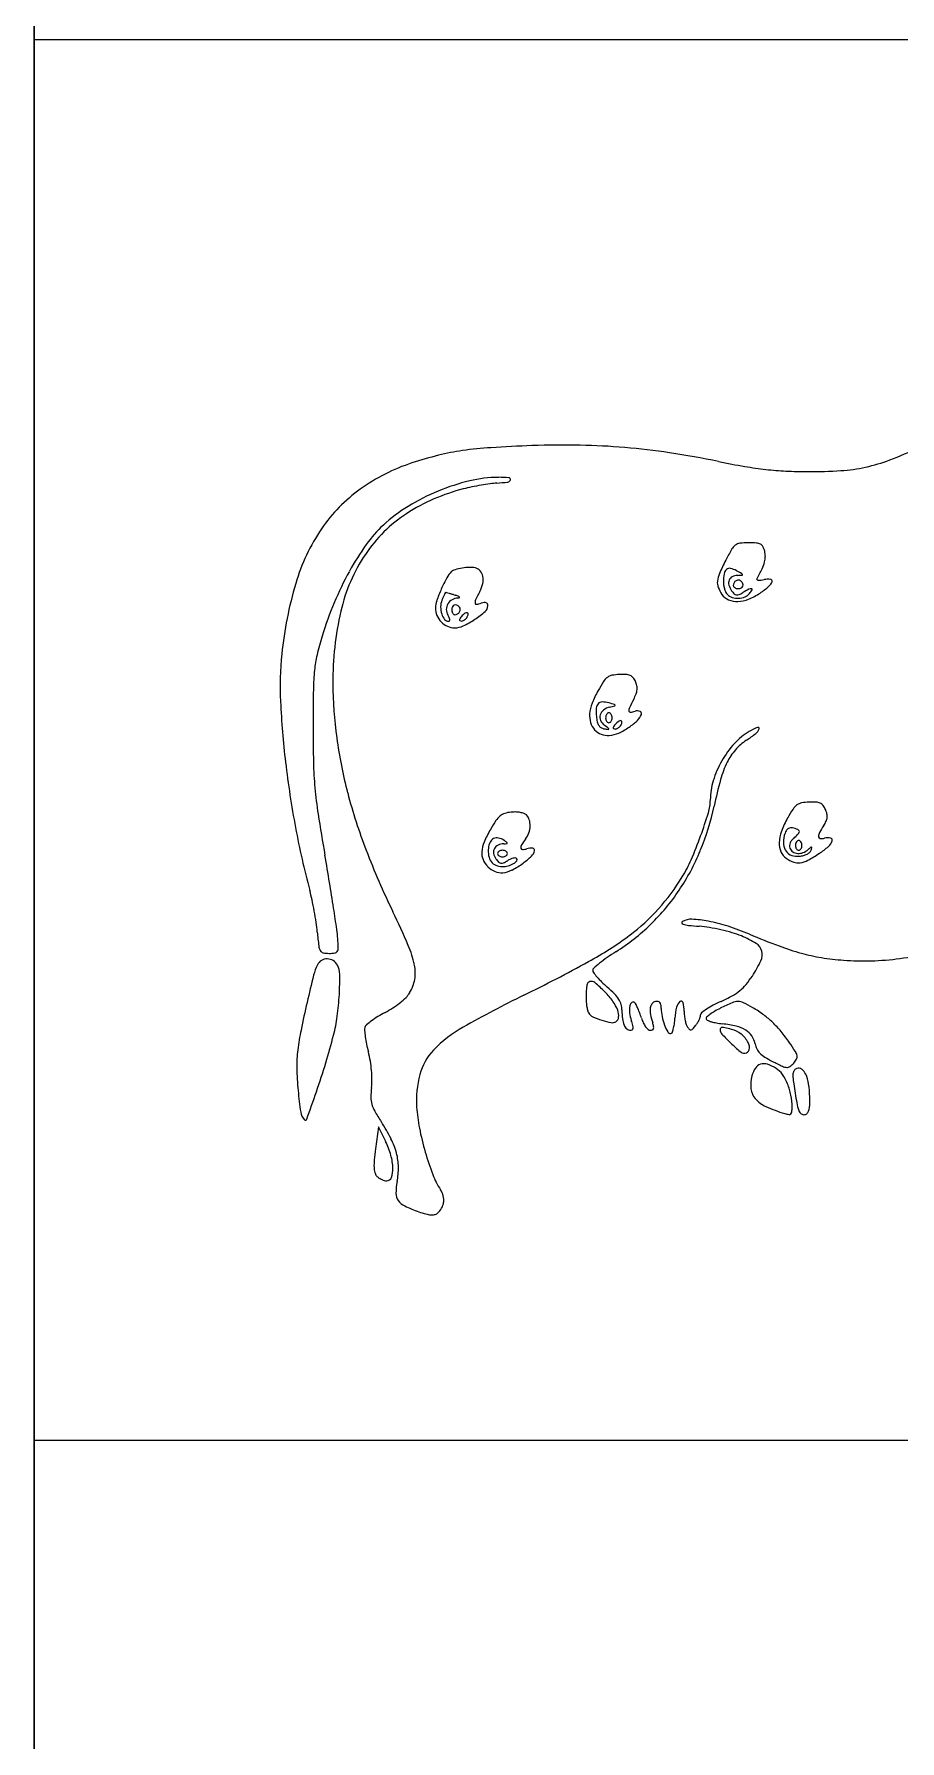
# Model space of a CAD drawing. Header units: millimetres. Extents: x 56222 to 3066687, y -650199 to -121287.
# Drawn here: x 141911.01 to 141914.31, y -185303.99 to -185297.47 of the extents above; entities that cross this region are included whole.
import ezdxf

# ---------------------------------------------------------------- set-up
doc = ezdxf.new("R2010")
doc.units = ezdxf.units.MM
doc.header["$MEASUREMENT"] = 0
doc.layers.add('$TD_AUDIT_GENERATED_(A0BDF17)', color=32, linetype='Continuous', lineweight=30)
doc.layers.add('FURNITURE', color=32, linetype='Continuous', lineweight=9)

msp = doc.modelspace()

# ---------------------------------------------------------------- linework, layer by layer
at = {"layer": '$TD_AUDIT_GENERATED_(A0BDF17)', "linetype": 'Continuous', "lineweight": 25, "ltscale": 2}
for p, q in [((141927.5099, -185297.4952, 0.5173), (141911.0093, -185297.4952, 0.5173)), ((141912.3243, -185301.6455, 0.5173), (141912.3125, -185301.7299, 0.5173)), ((141912.3512, -185301.7017, 0.5173), (141912.3243, -185301.6455, 0.5173)), ((141911.0093, -185302.8425, 0.5173), (141946.0105, -185302.8425, 0.5173))]:
    msp.add_line(p, q, dxfattribs=at)
for centre, radius, start, end in [((141912.9079, -185300.5094, 0.5173), 1.471, 103.97827, 108.08387), ((141912.7776, -185299.9858, 0.5173), 0.9314, 98.19646, 103.97821), ((141912.8381, -185300.4057, 0.5173), 1.3556, 93.6008, 98.19645), ((141913.1078, -185304.6918, 0.5173), 5.6502, 92.00941, 93.60083), ((141913.0316, -185302.5215, 0.5173), 3.4786, 88.97641, 92.00947), ((141913.0483, -185301.5883, 0.5173), 2.5452, 85.14297, 88.97639), ((141913.043, -185301.6513, 0.5173), 2.6085, 81.36126, 85.1429), ((141912.8557, -185302.8837, 0.5173), 3.8549, 78.53925, 81.36127), ((141913.6682, -185297.5093, 0.5173), 1.7022, 290.88658, 295.01647), ((141912.6753, -185299.797, 0.5173), 0.7215, 108.08386, 125.70008), ((141914.3166, -185295.678, 0.5173), 3.4973, 258.53926, 260.218), ((141913.9578, -185297.7592, 0.5173), 1.3854, 260.21802, 263.57004), ((141913.9361, -185297.9518, 0.5173), 1.1916, 263.57012, 267.23491), ((141913.9744, -185297.1573, 0.5173), 1.987, 267.23499, 269.73367), ((141913.9732, -185297.4204, 0.5173), 1.7239, 269.73366, 273.8269), ((141914.0452, -185298.4963, 0.5173), 0.6456, 273.82685, 282.34716), ((141914.0457, -185298.4986, 0.5173), 0.6433, 282.3472, 290.8865), ((141912.6085, -185299.704, 0.5173), 0.6071, 125.7, 145.75171), ((141912.8219, -185299.9047, 0.5173), 0.716, 104.11322, 123.10239), ((141912.8615, -185299.9665, 0.5173), 0.8097, 103.54838, 112.50648), ((141912.8414, -185299.9822, 0.5173), 0.7959, 101.70685, 104.11319), ((141912.7835, -185299.6426, 0.5173), 0.4765, 90.22361, 103.5484), ((141912.9117, -185300.3212, 0.5173), 1.1421, 99.8711, 101.70682), ((141912.8972, -185300.2384, 0.5173), 1.058, 98.01264, 99.87105), ((141912.7974, -185299.5294, 0.5173), 0.342, 93.70016, 98.01264), ((141912.7353, -185298.5685, 0.5173), 0.6208, 273.70007, 277.59443), ((141912.7837, -185299.6886, 0.5173), 0.5226, 85.83023, 90.22359), ((141912.8158, -185299.1721, 0.5173), 0.0119, 277.59436, 344.09538), ((141912.8212, -185299.1737, 0.5173), 0.00624, 344.09545, 85.83027), ((141912.7446, -185299.7828, 0.5173), 0.5922, 121.33683, 132.79194), ((141912.8724, -185299.9927, 0.5173), 0.8381, 112.50641, 121.33682), ((141912.7327, -185299.7678, 0.5173), 0.5526, 123.10235, 146.16185), ((141912.6695, -185299.7017, 0.5173), 0.4817, 132.79202, 144.59185), ((141912.7242, -185299.7828, 0.5173), 0.7471, 145.75173, 163.52286), ((141912.8134, -185299.822, 0.5173), 0.6498, 146.16187, 167.12298), ((141913.1368, -185300.0339, 0.5173), 1.0552, 144.59192, 151.1576), ((141914.5156, -185299.9213, 0.5173), 0.971, 150.35147, 153.14255), ((141913.7186, -185299.4676, 0.5173), 0.054, 127.46279, 150.35145), ((141913.7074, -185299.453, 0.5173), 0.0356, 96.6012, 127.4628), ((141913.7365, -185299.7044, 0.5173), 0.2886, 89.99769, 96.60115), ((141913.7365, -185299.8345, 0.5173), 0.4187, 85.85526, 89.99775), ((141913.7639, -185299.4561, 0.5173), 0.0393, 62.37332, 85.85518), ((141913.7721, -185299.4405, 0.5173), 0.0217, 27.25982, 62.37338), ((141913.7193, -185299.4677, 0.5173), 0.081, 14.087, 27.2599), ((141913.7195, -185299.4676, 0.5173), 0.0808, 344.5249, 359.30868), ((141913.7195, -185299.4676, 0.5173), 0.0809, 359.30869, 14.08699), ((141913.3062, -185300.1272, 0.5173), 1.2485, 151.15765, 157.26691), ((141912.6631, -185299.5906, 0.5173), 0.0886, 133.78644, 152.13382), ((141912.6247, -185299.5506, 0.5173), 0.0332, 105.42108, 133.78642), ((141912.6831, -185299.7623, 0.5173), 0.2527, 99.06918, 105.4212), ((141912.6819, -185299.7548, 0.5173), 0.2452, 92.27549, 99.06924), ((141912.6752, -185299.5859, 0.5173), 0.0762, 76.04596, 92.27543), ((141912.6849, -185299.547, 0.5173), 0.036, 41.00089, 76.04595), ((141912.6792, -185299.5519, 0.5173), 0.0436, 10.61335, 41.00085), ((141912.6552, -185299.5564, 0.5173), 0.068, 347.24552, 10.6133), ((141913.7167, -185299.5735, 0.5173), 0.0998, 156.29942, 173.69234), ((141914.5596, -185299.9436, 0.5173), 1.0204, 153.14258, 156.29938), ((141913.8566, -185299.5676, 0.5173), 0.216, 171.00725, 179.65366), ((141913.6701, -185299.5381, 0.5173), 0.0272, 131.25132, 171.00722), ((141913.6636, -185299.5306, 0.5173), 0.0172, 77.26302, 131.25137), ((141913.6481, -185299.5992, 0.5173), 0.0876, 61.03469, 77.26301), ((141913.6956, -185299.5875, 0.5173), 0.0472, 90.94508, 116.91779), ((141912.9595, -185300.8431, 0.5173), 1.5093, 60.15663, 61.03463), ((141913.6873, -185299.0849, 0.5173), 0.4554, 270.94511, 273.04459), ((141913.7079, -185299.5387, 0.5173), 0.0055, 13.89768, 60.1568), ((141913.7114, -185299.5378, 0.5173), 0.00185, 273.04464, 13.89769), ((141912.866, -185299.0855, 0.5173), 1.0171, 332.53119, 335.02163), ((141913.6372, -185299.4448, 0.5173), 0.1662, 335.02162, 344.52497), ((141913.4238, -185299.9897, 0.5173), 1.4766, 163.52293, 174.19674), ((141913.1906, -185299.8686, 0.5173), 0.685, 156.24713, 160.28607), ((141913.1805, -185299.8642, 0.5173), 0.674, 152.13393, 156.2471), ((141912.7663, -185299.7097, 0.5173), 0.214, 150.7275, 153.11298), ((141912.5809, -185299.6058, 0.5173), 0.00149, 70.05707, 150.72778), ((141912.608, -185299.5312, 0.5173), 0.0778, 250.05672, 251.94996), ((141914.9926, -185292.2138, 0.5173), 7.774, 251.95013, 252.02118), ((141914.1643, -185294.7663, 0.5173), 5.0905, 252.02113, 252.14948), ((141913.6057, -185300.0649, 0.5173), 1.0079, 152.65334, 154.70516), ((141912.5971, -185299.5433, 0.5173), 0.1276, 332.65339, 347.24544), ((141913.6668, -185299.568, 0.5173), 0.0497, 173.69243, 201.31924), ((141913.7392, -185299.5398, 0.5173), 0.1273, 201.31934, 215.00614), ((141913.7205, -185299.5668, 0.5173), 0.0799, 179.65371, 189.22296), ((141913.7369, -185299.5641, 0.5173), 0.0965, 189.22294, 197.52994), ((141913.7257, -185299.5676, 0.5173), 0.0848, 197.52997, 206.22261), ((141913.6768, -185299.5918, 0.5173), 0.0302, 206.22256, 224.99775), ((141913.6899, -185299.5695, 0.5173), 0.0297, 158.47168, 195.92357), ((141913.7247, -185299.5595, 0.5173), 0.0659, 195.92359, 216.56899), ((141913.6856, -185299.5678, 0.5173), 0.0252, 116.91784, 158.47164), ((141913.7502, -185299.5406, 0.5173), 0.0977, 216.56903, 225.6539), ((141913.6976, -185299.5789, 0.5173), 0.0197, 148.25465, 179.99776), ((141913.6856, -185299.5789, 0.5173), 0.00769, 179.99782, 215.64774), ((141913.6911, -185299.575, 0.5173), 0.0144, 215.64772, 237.89678), ((141913.7004, -185299.5807, 0.5173), 0.023, 120.03996, 148.25475), ((141913.6945, -185299.5695, 0.5173), 0.0209, 237.89672, 256.0692), ((141913.6983, -185299.5771, 0.5173), 0.0189, 88.27806, 120.03983), ((141913.6966, -185299.5609, 0.5173), 0.0298, 256.06915, 269.99777), ((141913.6966, -185299.5619, 0.5173), 0.0288, 269.99777, 293.66218), ((141913.6985, -185299.5707, 0.5173), 0.0125, 44.99774, 88.27818), ((141913.6554, -185299.5096, 0.5173), 0.1133, 293.21658, 301.40387), ((141913.6842, -185299.585, 0.5173), 0.0327, 23.31862, 44.9977), ((141913.7034, -185299.5774, 0.5173), 0.0118, 293.66219, 339.53513), ((141913.7026, -185299.5771, 0.5173), 0.0127, 339.53509, 23.31856), ((141913.9486, -185299.9898, 0.5173), 0.4493, 118.08101, 121.40393), ((141913.6524, -185299.4231, 0.5173), 0.2245, 292.05281, 304.71969), ((141913.7453, -185299.6088, 0.5173), 0.0175, 83.12601, 118.08107), ((141913.6666, -185299.5482, 0.5173), 0.0959, 320.30753, 330.07535), ((141913.747, -185299.5945, 0.5173), 0.00307, 330.07527, 83.12605), ((141913.7699, -185299.5555, 0.5173), 0.00177, 152.53146, 248.92676), ((141913.7759, -185299.5399, 0.5173), 0.0185, 248.92655, 266.55508), ((141913.7782, -185299.5032, 0.5173), 0.0553, 266.55512, 276.2335), ((141913.4983, -185299.2008, 0.5173), 0.495, 304.7197, 309.66448), ((141913.7678, -185299.4086, 0.5173), 0.1504, 276.23349, 280.81998), ((141913.8108, -185299.6337, 0.5173), 0.0787, 83.31521, 100.82002), ((141913.791, -185299.5538, 0.5173), 0.0365, 309.66449, 342.90797), ((141913.8192, -185299.5624, 0.5173), 0.00701, 342.90792, 83.3152), ((141913.4128, -185300.1718, 0.5173), 1.364, 157.26693, 162.98386), ((141912.6206, -185299.6644, 0.5173), 0.0794, 160.28608, 179.99773), ((141912.6156, -185299.6644, 0.5173), 0.0744, 179.99771, 202.52553), ((141912.6348, -185299.6614, 0.5173), 0.0738, 159.18094, 179.64446), ((141912.6474, -185299.6615, 0.5173), 0.0864, 179.64438, 197.81913), ((141912.8735, -185299.7521, 0.5173), 0.3292, 156.89148, 159.18094), ((141912.7257, -185299.6891, 0.5173), 0.1685, 153.11308, 156.89151), ((141912.6231, -185299.6701, 0.5173), 0.0404, 149.48101, 180.73928), ((141912.6232, -185299.6701, 0.5173), 0.0405, 180.73928, 211.98294), ((141912.6267, -185299.6722, 0.5173), 0.0445, 119.96883, 149.48108), ((141912.6324, -185299.6718, 0.5173), 0.0288, 156.3333, 179.99771), ((141912.6334, -185299.6718, 0.5173), 0.0298, 179.99771, 193.92633), ((141915.099, -185291.8638, 0.5173), 8.1397, 252.14946, 252.23976), ((141912.6301, -185299.6782, 0.5173), 0.0515, 93.50241, 119.96891), ((141912.6169, -185299.665, 0.5173), 0.0118, 110.46035, 156.33329), ((141912.6172, -185299.6659, 0.5173), 0.0127, 66.67692, 110.46039), ((141912.5617, -185299.7853, 0.5173), 0.1782, 68.34816, 72.23978), ((141912.6093, -185299.6842, 0.5173), 0.0327, 44.99778, 66.67687), ((141912.6261, -185299.6128, 0.5173), 0.014, 273.50247, 295.44818), ((141912.6221, -185299.6333, 0.5173), 0.0146, 44.0969, 68.3482), ((141912.6315, -185299.6241, 0.5173), 0.00151, 295.4481, 44.09681), ((141912.6236, -185299.6699, 0.5173), 0.0125, 1.7173, 44.99774), ((141912.6172, -185299.6701, 0.5173), 0.0189, 329.95565, 1.71742), ((141912.7141, -185299.6435, 0.5173), 0.0217, 154.70517, 187.09953), ((141912.6976, -185299.6456, 0.5173), 0.00517, 187.09955, 276.83503), ((141912.6867, -185299.5545, 0.5173), 0.0969, 276.83505, 287.60651), ((141912.7367, -185299.7121, 0.5173), 0.0685, 97.9675, 107.60652), ((141912.7293, -185299.6592, 0.5173), 0.015, 68.28013, 97.9675), ((141912.7124, -185299.6568, 0.5173), 0.0286, 310.83343, 359.99771), ((141912.7318, -185299.653, 0.5173), 0.00834, 24.98578, 68.27993), ((141912.7236, -185299.6568, 0.5173), 0.0174, 359.99777, 24.98581), ((141913.6839, -185299.5785, 0.5173), 0.0599, 215.00624, 246.76464), ((141913.6873, -185299.5813, 0.5173), 0.0451, 224.9977, 252.99893), ((141913.6924, -185299.5588, 0.5173), 0.0813, 246.76465, 272.03234), ((141913.6954, -185299.5546, 0.5173), 0.073, 252.99897, 272.52384), ((141913.6932, -185299.5989, 0.5173), 0.0161, 225.65394, 260.08625), ((141913.6933, -185299.598, 0.5173), 0.0171, 260.08625, 293.21663), ((141913.6909, -185299.5183, 0.5173), 0.1218, 272.03228, 292.05283), ((141913.6954, -185299.5548, 0.5173), 0.0728, 272.5239, 292.07766), ((141913.7061, -185299.5809, 0.5173), 0.0446, 292.07768, 320.30759), ((141913.3597, -185299.9469, 0.5173), 1.2102, 167.12306, 180.28363), ((141912.6208, -185299.6622, 0.5173), 0.0801, 202.52547, 223.83563), ((141912.619, -185299.664, 0.5173), 0.0775, 223.83557, 245.54123), ((141912.6238, -185299.669, 0.5173), 0.0617, 197.81911, 219.56565), ((141912.5916, -185299.6956, 0.5173), 0.0199, 219.56573, 269.99771), ((141912.6142, -185299.6744, 0.5173), 0.0661, 245.54119, 269.9978), ((141912.5202, -185299.7344, 0.5173), 0.0809, 24.40799, 31.98294), ((141912.5916, -185299.7116, 0.5173), 0.00391, 269.9978, 331.13552), ((141912.5703, -185299.7117, 0.5173), 0.0259, 6.68626, 24.40796), ((141912.588, -185299.7096, 0.5173), 0.00811, 331.13557, 6.6864), ((141912.6247, -185299.674, 0.5173), 0.0209, 193.92628, 212.09876), ((141912.6193, -185299.6774, 0.5173), 0.0144, 212.0987, 234.34776), ((141912.6153, -185299.6829, 0.5173), 0.00769, 234.34774, 269.99766), ((141912.6142, -185299.6625, 0.5173), 0.078, 269.9977, 295.27354), ((141912.6153, -185299.6709, 0.5173), 0.0197, 269.99772, 301.74083), ((141912.6136, -185299.668, 0.5173), 0.023, 301.74074, 329.95553), ((141912.6361, -185299.7099, 0.5173), 0.00335, 163.5637, 224.99774), ((141912.654, -185299.7152, 0.5173), 0.022, 148.23416, 163.56378), ((141912.6398, -185299.7062, 0.5173), 0.00858, 224.99776, 284.35639), ((141912.6694, -185299.7248, 0.5173), 0.0402, 136.77537, 148.23413), ((141912.6958, -185299.7496, 0.5173), 0.0764, 129.68786, 136.77538), ((141912.6339, -185299.6833, 0.5173), 0.0323, 284.35633, 306.59881), ((141912.6993, -185299.7538, 0.5173), 0.0819, 122.70381, 129.68784), ((141912.4949, -185299.4099, 0.5173), 0.3574, 295.27354, 303.44298), ((141912.6285, -185299.6761, 0.5173), 0.0413, 306.59888, 325.97926), ((141912.6629, -185299.6971, 0.5173), 0.0145, 97.52953, 122.70393), ((141912.6615, -185299.6867, 0.5173), 0.00396, 39.95234, 97.52925), ((141912.6466, -185299.6883, 0.5173), 0.0194, 325.97916, 359.99777), ((141912.6596, -185299.6883, 0.5173), 0.00648, 359.99785, 39.95251), ((141912.4816, -185299.3896, 0.5173), 0.3817, 303.44301, 310.83344), ((141913.1908, -185300.1039, 0.5173), 1.1319, 162.98387, 166.74053), ((141913.1798, -185299.9649, 0.5173), 1.2313, 174.19673, 182.65548), ((141912.5247, -185299.9469, 0.5173), 0.4475, 166.74051, 174.25273), ((141912.9357, -185299.9883, 0.5173), 0.8607, 174.25272, 179.10655), ((141913.2357, -185299.9802, 0.5173), 0.0633, 127.09532, 147.07652), ((141913.2231, -185299.9636, 0.5173), 0.0425, 100.90445, 127.09524), ((141913.251, -185300.1084, 0.5173), 0.1899, 92.28136, 100.90443), ((141913.2537, -185300.1774, 0.5173), 0.259, 86.6107, 92.28137), ((141913.2663, -185299.9651, 0.5173), 0.0463, 66.33525, 86.61073), ((141913.2731, -185299.9495, 0.5173), 0.0293, 39.15025, 66.33516), ((141913.2439, -185299.9733, 0.5173), 0.067, 24.49315, 39.15025), ((141922.0675, -185300.1307, 0.5173), 9.9935, 179.10663, 179.91152), ((141913.7394, -185299.945, 0.5173), 1.5899, 180.28368, 187.80002), ((141913.4952, -185300.1667, 0.5173), 0.382, 150.8222, 158.77075), ((141913.7016, -185300.2819, 0.5173), 0.6183, 147.07657, 150.82224), ((141913.1266, -185299.9243, 0.5173), 0.193, 332.6533, 339.23821), ((141913.235, -185299.9774, 0.5173), 0.0768, 11.92002, 24.49321), ((141913.2473, -185299.9701, 0.5173), 0.064, 339.23813, 354.2362), ((141913.2625, -185299.9716, 0.5173), 0.0487, 354.23614, 11.92002), ((141915.2009, -185299.8712, 0.5173), 3.2546, 182.65541, 186.74979), ((141913.2747, -185300.081, 0.5173), 0.1454, 158.77078, 175.11471), ((141913.3664, -185300.059, 0.5173), 0.212, 176.78171, 185.4716), ((141913.182, -185300.0487, 0.5173), 0.0272, 137.39418, 176.78176), ((141913.1767, -185300.0438, 0.5173), 0.0201, 89.03152, 137.39418), ((141913.2051, -185300.0836, 0.5173), 0.0366, 127.59135, 163.1972), ((141913.1752, -185300.1341, 0.5173), 0.1104, 75.31461, 89.03155), ((141913.2236, -185300.1077, 0.5173), 0.067, 104.92762, 127.5914), ((141912.7504, -185301.7551, 0.5173), 1.7862, 74.59912, 75.31463), ((141912.9104, -185298.9329, 0.5173), 1.1489, 284.92763, 285.91655), ((141913.2239, -185300.036, 0.5173), 0.00301, 11.49711, 74.59918), ((141913.2249, -185300.0358, 0.5173), 0.00198, 285.91648, 11.49707), ((141913.3022, -185300.0559, 0.5173), 0.0227, 154.62756, 186.2279), ((141913.2847, -185300.0578, 0.5173), 0.00515, 186.22787, 276.61989), ((141914.2517, -185300.5062, 0.5173), 1.0736, 152.65334, 154.62747), ((141913.2744, -185299.9685, 0.5173), 0.095, 276.61994, 287.60658), ((141913.3119, -185300.0867, 0.5173), 0.029, 69.50942, 107.60648), ((141913.3189, -185300.0679, 0.5173), 0.0089, 339.65112, 69.50934), ((141917.9691, -185300.1243, 0.5173), 5.8951, 179.91159, 181.27017), ((141913.2195, -185300.0763, 0.5173), 0.09, 175.1148, 196.70007), ((141913.2025, -185300.0814, 0.5173), 0.0723, 196.70017, 222.14241), ((141913.1965, -185300.0868, 0.5173), 0.0642, 222.14243, 249.38428), ((141913.3111, -185300.0643, 0.5173), 0.1563, 185.47154, 192.90135), ((141913.2015, -185300.0894, 0.5173), 0.044, 192.90134, 211.99999), ((141913.1868, -185300.0987, 0.5173), 0.0266, 211.99995, 237.96338), ((141913.199, -185300.0818, 0.5173), 0.0302, 163.19716, 203.30384), ((141913.2129, -185300.0758, 0.5173), 0.0453, 203.30372, 232.91988), ((141913.1901, -185300.0934, 0.5173), 0.0328, 237.96332, 260.12612), ((141913.3378, -185299.2446, 0.5173), 0.8943, 260.12614, 261.21223), ((141912.1091, -185301.5363, 0.5173), 1.7854, 52.26551, 52.91983), ((141913.2187, -185300.0841, 0.5173), 0.028, 165.15541, 179.99784), ((141913.2187, -185300.0841, 0.5173), 0.028, 179.99764, 194.84007), ((141913.2113, -185300.0821, 0.5173), 0.0203, 146.30757, 165.15539), ((141913.2113, -185300.086, 0.5173), 0.0203, 194.8401, 213.68791), ((141913.2066, -185300.079, 0.5173), 0.0147, 123.71624, 146.30762), ((141913.2066, -185300.0892, 0.5173), 0.0147, 213.68786, 236.27924), ((141913.2032, -185300.0739, 0.5173), 0.00858, 89.9978, 123.71618), ((141913.2032, -185300.0942, 0.5173), 0.00858, 236.2793, 269.99768), ((141913.2014, -185300.1269, 0.5173), 0.00152, 261.21214, 355.43709), ((141913.1998, -185300.1268, 0.5173), 0.00309, 355.43714, 52.26559), ((141913.2032, -185300.0739, 0.5173), 0.00858, 56.2793, 89.99768), ((141913.2032, -185300.0942, 0.5173), 0.00858, 269.9978, 303.71618), ((141913.1998, -185300.079, 0.5173), 0.0147, 33.68786, 56.27924), ((141913.1998, -185300.0892, 0.5173), 0.0147, 303.71625, 326.30762), ((141913.1951, -185300.0821, 0.5173), 0.0203, 14.8401, 33.68791), ((141913.1951, -185300.086, 0.5173), 0.0203, 326.30757, 345.15539), ((141913.1877, -185300.0841, 0.5173), 0.028, 359.99764, 14.84007), ((141913.1877, -185300.0841, 0.5173), 0.028, 345.15541, 359.99784), ((141913.2232, -185300.1222, 0.5173), 0.00335, 163.5637, 224.99774), ((141913.2411, -185300.1275, 0.5173), 0.022, 148.23416, 163.56378), ((141913.2269, -185300.1185, 0.5173), 0.00858, 224.99776, 284.35639), ((141913.2565, -185300.1371, 0.5173), 0.0402, 136.77537, 148.23413), ((141913.2829, -185300.1618, 0.5173), 0.0764, 129.68786, 136.77538), ((141913.221, -185300.0956, 0.5173), 0.0323, 284.35633, 306.59881), ((141913.2864, -185300.166, 0.5173), 0.0819, 122.70381, 129.68784), ((141913.2156, -185300.0883, 0.5173), 0.0413, 306.59888, 325.97926), ((141913.1413, -185299.9188, 0.5173), 0.2445, 293.99898, 304.71967), ((141913.25, -185300.1093, 0.5173), 0.0145, 97.52953, 122.70393), ((141913.2486, -185300.0989, 0.5173), 0.00396, 39.95234, 97.52925), ((141913.2337, -185300.1005, 0.5173), 0.0194, 325.97916, 359.99777), ((141913.2467, -185300.1005, 0.5173), 0.00648, 359.99785, 39.95251), ((141913.1326, -185299.9062, 0.5173), 0.2599, 304.71969, 313.66635), ((141913.2693, -185300.0495, 0.5173), 0.0618, 313.66639, 339.6511), ((141913.8734, -185300.3667, 0.5173), 0.2666, 112.66399, 120.24719), ((141913.742, -185300.1149, 0.5173), 0.0365, 308.05801, 341.73894), ((141913.7724, -185300.1249, 0.5173), 0.0045, 341.739, 112.66399), ((141913.9211, -185299.9201, 0.5173), 1.7733, 187.80008, 194.72549), ((141913.1993, -185300.0795, 0.5173), 0.072, 249.38435, 274.37692), ((141913.1965, -185300.0427, 0.5173), 0.1089, 274.37692, 293.99893), ((141913.9612, -185300.4354, 0.5173), 0.3765, 137.78844, 150.29011), ((141913.8598, -185300.3434, 0.5173), 0.2396, 120.24717, 137.78843), ((141913.8441, -185300.3452, 0.5173), 0.2102, 123.49308, 138.79029), ((141913.4168, -185299.6995, 0.5173), 0.564, 303.49305, 308.058), ((141915.6307, -185299.8203, 0.5173), 3.6874, 186.74979, 190.67623), ((141913.4675, -185300.2242, 0.5173), 1.3924, 181.27015, 185.23852), ((141913.9627, -185300.4363, 0.5173), 0.3782, 150.29022, 162.7663), ((141913.9992, -185300.4224, 0.5173), 0.3836, 153.88031, 164.51982), ((141913.847, -185300.3478, 0.5173), 0.2141, 138.7903, 153.88033), ((141913.8362, -185300.397, 0.5173), 0.2458, 162.76635, 179.99771), ((141915.2576, -185300.7709, 0.5173), 1.6893, 164.51983, 168.05906), ((141913.6669, -185300.2059, 0.5173), 1.5926, 185.23851, 188.86961), ((141914.203, -185299.846, 0.5173), 2.0647, 194.72557, 201.11331), ((141921.201, -185299.0301, 0.5173), 9.218, 188.86968, 189.86021), ((141912.8213, -185300.4987, 0.5173), 0.0518, 107.66573, 129.90685), ((141912.8422, -185300.5645, 0.5173), 0.1208, 95.85511, 107.66568), ((141912.843, -185300.572, 0.5173), 0.1283, 87.94758, 95.85515), ((141912.8433, -185300.5645, 0.5173), 0.1209, 79.67723, 87.9476), ((141912.8474, -185300.5418, 0.5173), 0.0978, 70.81809, 79.67733), ((141912.8719, -185300.4713, 0.5173), 0.0232, 44.99776, 70.81819), ((141912.8565, -185300.4868, 0.5173), 0.045, 17.28784, 44.99777), ((141912.6467, -185300.2187, 0.5173), 0.9792, 337.63436, 348.05912), ((141911.9116, -185299.9376, 0.5173), 1.7472, 339.99865, 343.06379), ((141913.4202, -185300.397, 0.5173), 0.1703, 343.06378, 359.99771), ((141914.3919, -185300.751, 0.5173), 0.5807, 146.75408, 150.65623), ((141913.9579, -185300.4665, 0.5173), 0.0618, 126.51639, 146.75412), ((141913.9467, -185300.4514, 0.5173), 0.043, 100.62293, 126.51645), ((141913.9753, -185300.6037, 0.5173), 0.198, 92.28134, 100.6229), ((141913.9782, -185300.6766, 0.5173), 0.271, 86.72543, 92.28134), ((141913.9911, -185300.451, 0.5173), 0.045, 65.77371, 86.7255), ((141913.9976, -185300.4366, 0.5173), 0.0292, 38.03574, 65.77367), ((141913.9605, -185300.4656, 0.5173), 0.0763, 24.4932, 38.03566), ((141913.9416, -185300.4743, 0.5173), 0.0971, 14.15052, 24.49317), ((141913.998, -185300.46, 0.5173), 0.0389, 353.6713, 14.15051), ((141915.2368, -185299.8946, 0.5173), 3.2866, 190.67626, 194.95668), ((141913.1677, -185300.7493, 0.5173), 0.4802, 150.1009, 156.6542), ((141913.2357, -185300.7885, 0.5173), 0.5587, 146.08276, 150.10084), ((141912.8424, -185300.524, 0.5173), 0.0848, 129.90683, 146.08271), ((141912.8168, -185300.4946, 0.5173), 0.0859, 340.26545, 357.96528), ((141912.8299, -185300.495, 0.5173), 0.0728, 357.96528, 17.28786), ((141913.9923, -185300.5656, 0.5173), 0.1389, 159.74364, 178.07576), ((141914.1955, -185300.6406, 0.5173), 0.3555, 150.65623, 159.74361), ((141913.9564, -185300.5551, 0.5173), 0.0865, 152.66524, 165.9085), ((141913.8977, -185300.5248, 0.5173), 0.0204, 113.9882, 152.66524), ((141913.8989, -185300.5275, 0.5173), 0.0234, 78.59912, 113.98818), ((141913.8799, -185300.6218, 0.5173), 0.1196, 68.03866, 78.59904), ((141913.9208, -185300.5203, 0.5173), 0.0101, 30.20081, 68.03857), ((141913.9085, -185300.5122, 0.5173), 0.0232, 314.63119, 337.96472), ((141913.9239, -185300.5185, 0.5173), 0.00658, 337.96465, 30.20085), ((141914.3194, -185300.6895, 0.5173), 0.3542, 146.76391, 151.85071), ((141913.9043, -185300.4175, 0.5173), 0.1421, 326.76398, 334.68185), ((141913.993, -185300.4595, 0.5173), 0.0439, 334.68186, 353.67126), ((141912.8308, -185300.604, 0.5173), 0.1133, 156.65427, 175.81277), ((141912.839, -185300.5925, 0.5173), 0.0965, 173.43681, 190.52049), ((141912.8119, -185300.5894, 0.5173), 0.0692, 153.61642, 173.4368), ((141912.776, -185300.5716, 0.5173), 0.0291, 115.8161, 153.61641), ((141912.7925, -185300.5972, 0.5173), 0.0298, 152.27102, 189.79786), ((141912.7757, -185300.5709, 0.5173), 0.0284, 77.37607, 115.8161), ((141912.7936, -185300.5978, 0.5173), 0.0311, 115.71569, 152.27096), ((141912.8023, -185300.6159, 0.5173), 0.0511, 90.53677, 115.71571), ((141912.7676, -185300.6069, 0.5173), 0.0653, 56.74797, 77.37609), ((141912.7997, -185300.3353, 0.5173), 0.2295, 270.53677, 273.41768), ((141912.613, -185300.8428, 0.5173), 0.3474, 54.6115, 56.74789), ((141912.8132, -185300.5622, 0.5173), 0.00217, 273.41739, 352.7194), ((141912.8124, -185300.5621, 0.5173), 0.00306, 352.71964, 54.61161), ((141912.8862, -185300.579, 0.5173), 0.019, 148.40462, 187.37091), ((141912.8734, -185300.5806, 0.5173), 0.00615, 187.37084, 271.30211), ((141913.1062, -185300.7143, 0.5173), 0.2773, 142.89525, 148.40467), ((141912.8722, -185300.5287, 0.5173), 0.0581, 271.30212, 287.60661), ((141912.8148, -185300.4938, 0.5173), 0.0881, 322.89526, 340.2654), ((141912.9068, -185300.6374, 0.5173), 0.056, 83.78074, 107.60658), ((141912.912, -185300.5897, 0.5173), 0.00795, 345.80125, 83.78071), ((141912.0566, -185299.9904, 0.5173), 1.5929, 336.49455, 339.99871), ((141913.9338, -185300.5636, 0.5173), 0.0803, 178.07577, 203.32467), ((141913.9712, -185300.5588, 0.5173), 0.1017, 165.90847, 184.88284), ((141913.921, -185300.5631, 0.5173), 0.0514, 184.88288, 216.512), ((141913.9159, -185300.5734, 0.5173), 0.0235, 175.65211, 200.99135), ((141913.9248, -185300.5741, 0.5173), 0.0324, 155.76581, 175.65216), ((141913.9206, -185300.5716, 0.5173), 0.0285, 200.9914, 237.48523), ((141913.937, -185300.5796, 0.5173), 0.0457, 139.3693, 155.7659), ((141913.9662, -185300.6047, 0.5173), 0.0843, 128.99656, 139.3694), ((141913.8132, -185300.4157, 0.5173), 0.1589, 308.99655, 314.63125), ((141913.9432, -185300.5713, 0.5173), 0.028, 165.15541, 179.99784), ((141913.9432, -185300.5713, 0.5173), 0.028, 179.99765, 194.84007), ((141913.9358, -185300.5693, 0.5173), 0.0203, 146.30758, 165.15539), ((141913.9358, -185300.5732, 0.5173), 0.0203, 194.84009, 213.68791), ((141913.9311, -185300.5662, 0.5173), 0.0147, 123.71624, 146.30762), ((141913.9311, -185300.5764, 0.5173), 0.0147, 213.68786, 236.27924), ((141913.9277, -185300.5611, 0.5173), 0.00858, 89.9978, 123.71618), ((141913.9277, -185300.5611, 0.5173), 0.00858, 56.2793, 89.99768), ((141913.9243, -185300.5662, 0.5173), 0.0147, 33.68786, 56.27924), ((141913.9243, -185300.5764, 0.5173), 0.0147, 303.71625, 326.30762), ((141913.9196, -185300.5693, 0.5173), 0.0203, 14.8401, 33.68791), ((141913.9196, -185300.5732, 0.5173), 0.0203, 326.30758, 345.15539), ((141913.9122, -185300.5713, 0.5173), 0.028, 359.99765, 14.84007), ((141913.9122, -185300.5713, 0.5173), 0.028, 345.15541, 359.99784), ((141914.1636, -185300.7982, 0.5173), 0.2906, 130.93984, 133.32944), ((141913.9754, -185300.5813, 0.5173), 0.00342, 74.01751, 130.93986), ((141913.831, -185300.5466, 0.5173), 0.1505, 343.22802, 347.06006), ((141913.9759, -185300.5799, 0.5173), 0.00188, 347.06011, 74.01749), ((141914.0327, -185300.5361, 0.5173), 0.029, 151.85079, 183.60088), ((141914.0113, -185300.5375, 0.5173), 0.00756, 183.60082, 261.87388), ((141913.8147, -185300.3114, 0.5173), 0.3478, 303.51708, 310.67215), ((141914.0159, -185300.5048, 0.5173), 0.0406, 261.87393, 284.65277), ((141914.0396, -185300.5953, 0.5173), 0.053, 79.26867, 104.65273), ((141914.0097, -185300.5383, 0.5173), 0.0486, 310.67214, 341.23369), ((141914.0479, -185300.5513, 0.5173), 0.00819, 341.23375, 79.26861), ((141899.5662, -185302.7905, 0.5173), 12.7412, 9.38333, 9.86026), ((141915.2068, -185299.4584, 0.5173), 3.1408, 201.11332, 205.77816), ((141912.7817, -185300.6004, 0.5173), 0.0641, 175.81283, 203.04023), ((141912.8014, -185300.592, 0.5173), 0.0854, 203.04026, 224.99779), ((141912.7983, -185300.6, 0.5173), 0.0551, 190.52053, 216.51292), ((141912.7907, -185300.6057, 0.5173), 0.0456, 216.51296, 245.62029), ((141912.8092, -185300.5943, 0.5173), 0.0468, 189.79786, 216.55446), ((141912.8627, -185300.5547, 0.5173), 0.1134, 216.55443, 224.89141), ((141912.7952, -185300.5958, 0.5173), 0.0565, 245.62027, 270.41013), ((141912.787, -185300.6024, 0.5173), 0.00858, 146.2793, 179.99768), ((141912.787, -185300.6024, 0.5173), 0.00858, 179.9978, 213.71618), ((141912.7921, -185300.6058, 0.5173), 0.0147, 123.68786, 146.27924), ((141912.7921, -185300.5991, 0.5173), 0.0147, 213.71625, 236.30762), ((141912.7936, -185300.6235, 0.5173), 0.0158, 224.89146, 260.50537), ((141912.7952, -185300.6105, 0.5173), 0.0203, 104.8401, 123.68791), ((141912.7952, -185300.5944, 0.5173), 0.0203, 236.30757, 255.15539), ((141912.7972, -185300.6179, 0.5173), 0.028, 89.99765, 104.84007), ((141912.7972, -185300.587, 0.5173), 0.028, 255.15541, 269.99784), ((141912.7938, -185300.6222, 0.5173), 0.0172, 260.50539, 294.22378), ((141912.7949, -185300.5603, 0.5173), 0.0919, 270.41011, 284.70563), ((141912.7972, -185300.6179, 0.5173), 0.028, 75.15541, 89.99784), ((141912.7972, -185300.587, 0.5173), 0.028, 269.99765, 284.84007), ((141912.7437, -185300.5108, 0.5173), 0.1393, 294.2238, 301.43382), ((141912.7991, -185300.6105, 0.5173), 0.0203, 56.30757, 75.15539), ((141912.7991, -185300.5944, 0.5173), 0.0203, 284.84009, 303.68791), ((141912.8023, -185300.6058, 0.5173), 0.0147, 33.71625, 56.30762), ((141912.8023, -185300.5991, 0.5173), 0.0147, 303.68786, 326.27924), ((141912.8073, -185300.6024, 0.5173), 0.00858, 359.9978, 33.71618), ((141912.8073, -185300.6024, 0.5173), 0.00858, 326.2793, 359.99768), ((141912.8668, -185300.7122, 0.5173), 0.0967, 114.13057, 121.43377), ((141912.7957, -185300.5631, 0.5173), 0.0891, 284.70566, 299.34313), ((141912.8529, -185300.6812, 0.5173), 0.0628, 104.03677, 114.13057), ((141912.6844, -185300.3784, 0.5173), 0.3233, 297.49218, 306.32876), ((141912.8479, -185300.6612, 0.5173), 0.0422, 92.20599, 104.03667), ((141912.8186, -185300.6039, 0.5173), 0.0422, 299.34319, 321.52619), ((141912.8466, -185300.6256, 0.5173), 0.00647, 44.99768, 92.20605), ((141912.8462, -185300.6259, 0.5173), 0.0069, 321.52619, 44.99778), ((141912.6838, -185300.3775, 0.5173), 0.3243, 306.32885, 313.61899), ((141912.8777, -185300.581, 0.5173), 0.0433, 313.619, 345.80128), ((141912.767, -185300.2683, 0.5173), 0.8491, 326.03322, 337.63441), ((141913.0155, -185300.4075, 0.5173), 0.5473, 328.72044, 336.49455), ((141913.9145, -185300.5719, 0.5173), 0.0593, 203.32465, 234.9893), ((141913.9152, -185300.5674, 0.5173), 0.0442, 216.51202, 251.21874), ((141913.9506, -185300.5205, 0.5173), 0.1221, 234.98934, 249.90548), ((141913.9237, -185300.5424, 0.5173), 0.0705, 251.21872, 275.66717), ((141913.9267, -185300.562, 0.5173), 0.0399, 237.48528, 265.87048), ((141913.926, -185300.5875, 0.5173), 0.0507, 249.90553, 278.64995), ((141913.9277, -185300.5814, 0.5173), 0.00858, 236.2793, 269.99768), ((141913.9275, -185300.5513, 0.5173), 0.0507, 265.8705, 290.57949), ((141913.9277, -185300.5814, 0.5173), 0.00858, 269.9978, 303.71618), ((141913.9218, -185300.5229, 0.5173), 0.0902, 275.66721, 285.54895), ((141913.9204, -185300.5505, 0.5173), 0.0882, 278.64988, 298.72365), ((141913.9254, -185300.5457, 0.5173), 0.0566, 290.57945, 313.32947), ((141913.9259, -185300.5378, 0.5173), 0.0746, 285.54906, 296.93673), ((141913.9346, -185300.5549, 0.5173), 0.0555, 296.93666, 309.8946), ((141913.6678, -185300.0895, 0.5173), 0.6139, 298.72359, 303.51717), ((141913.9602, -185300.5855, 0.5173), 0.0156, 309.89456, 343.22802), ((141902.7971, -185302.2566, 0.5173), 9.4665, 8.78746, 9.38334), ((141912.8023, -185300.5911, 0.5173), 0.0868, 224.99776, 247.15919), ((141912.7926, -185300.6141, 0.5173), 0.0617, 247.15926, 275.75365), ((141912.7891, -185300.5795, 0.5173), 0.0965, 275.75372, 297.49209), ((141912.7859, -185300.268, 0.5173), 0.8158, 318.03951, 328.72041), ((141911.3915, -185300.9218, 0.5173), 0.6935, 11.9137, 14.95661), ((141910.6852, -185301.0708, 0.5173), 1.4154, 10.12899, 11.91361), ((141912.7929, -185300.2857, 0.5173), 0.818, 314.19917, 326.03329), ((141910.6831, -185301.0712, 0.5173), 1.4175, 8.34485, 10.129), ((141902.4328, -185302.313, 0.5173), 9.8351, 8.30621, 8.78749), ((141909.2247, -185302.3475, 0.5173), 3.5025, 23.46411, 25.7781), ((141912.8288, -185300.3065, 0.5173), 0.7583, 306.75591, 318.03955), ((141911.3881, -185300.9678, 0.5173), 0.705, 5.33634, 8.34488), ((141914.0272, -185300.7213, 0.5173), 1.9456, 185.33639, 186.89619), ((141911.7297, -185300.9557, 0.5173), 0.4396, 3.71034, 8.30622), ((141912.7826, -185300.2751, 0.5173), 0.8327, 302.52235, 314.19919), ((141913.4864, -185300.8662, 0.5173), 0.00518, 119.23024, 193.73045), ((141913.4881, -185300.8658, 0.5173), 0.00693, 193.73048, 254.02243), ((141913.5166, -185300.9201, 0.5173), 0.0669, 86.92673, 119.23034), ((141913.5191, -185300.7576, 0.5173), 0.1195, 254.02247, 264.12656), ((141913.6609, -185299.3793, 0.5173), 1.5051, 264.12655, 265.70858), ((141913.4949, -185301.3231, 0.5173), 0.4705, 79.26546, 86.92672), ((141913.5163, -185301.3071, 0.5173), 0.4281, 80.49922, 85.70857), ((141913.4637, -185301.4881, 0.5173), 0.6384, 72.25283, 79.26547), ((141913.4622, -185301.6301, 0.5173), 0.7556, 77.09486, 80.49912), ((141913.4649, -185301.6184, 0.5173), 0.7436, 73.67544, 77.09483), ((141913.3528, -185301.8346, 0.5173), 1.0022, 67.25087, 72.25291), ((141913.5696, -185301.2609, 0.5173), 0.3712, 67.92437, 73.67543), ((141915.0067, -185297.8903, 0.5173), 3.2748, 247.25091, 249.37125), ((141912.1448, -185300.9489, 0.5173), 0.0495, 186.8962, 208.89505), ((141912.1159, -185300.9649, 0.5173), 0.0165, 208.89507, 257.56705), ((141912.1558, -185300.9694, 0.5173), 0.0126, 277.69741, 329.14265), ((141912.1461, -185300.9636, 0.5173), 0.0239, 329.14274, 1.23042), ((141911.34, -185300.9809, 0.5173), 0.8302, 1.23044, 3.71033), ((141912.0856, -185301.1056, 0.5173), 0.3836, 11.69943, 23.46405), ((141912.4854, -185299.8469, 0.5173), 1.332, 298.72408, 306.75595), ((141913.7464, -185301.7866, 0.5173), 0.9599, 122.52237, 124.9507), ((141913.5687, -185301.2632, 0.5173), 0.3736, 58.25761, 67.92432), ((141913.7392, -185300.9875, 0.5173), 0.0494, 15.30696, 58.25765), ((141913.7348, -185300.9887, 0.5173), 0.0539, 334.86726, 15.30699), ((141914.2016, -185300.0288, 0.5173), 0.9897, 249.37122, 254.54117), ((141912.272, -185301.1164, 0.5173), 0.2019, 153.77024, 165.85097), ((141912.1268, -185301.0448, 0.5173), 0.04, 120.90133, 153.77021), ((141912.1277, -185301.0462, 0.5173), 0.0417, 89.02407, 120.90139), ((141912.1349, -185300.8789, 0.5173), 0.1045, 257.56708, 269.99769), ((141912.1276, -185301.0486, 0.5173), 0.044, 58.19358, 89.02412), ((141912.1349, -185300.8144, 0.5173), 0.169, 269.99776, 277.69748), ((141912.1268, -185301.0499, 0.5173), 0.0456, 28.15271, 58.19359), ((141912.0999, -185301.0644, 0.5173), 0.0761, 0.58258, 28.15269), ((141912.3182, -185301.0575, 0.5173), 0.1461, 350.07849, 11.69943), ((141910.1092, -185295.5109, 0.5173), 6.2764, 296.18069, 298.72406), ((141913.1529, -185301.0486, 0.5173), 0.0115, 131.00615, 177.11501), ((141913.5881, -185301.5491, 0.5173), 0.6748, 128.52255, 131.00611), ((141913.525, -185301.4698, 0.5173), 0.5735, 124.9508, 128.52256), ((141913.3698, -185300.8174, 0.5173), 0.4571, 326.47834, 334.86727), ((141914.1294, -185300.2901, 0.5173), 0.7186, 254.54119, 260.79931), ((141914.1745, -185300.0113, 0.5173), 1.0011, 260.79935, 265.68067), ((141914.1721, -185300.0436, 0.5173), 0.9687, 265.68069, 271.88706), ((141914.1651, -185299.8307, 0.5173), 1.1818, 271.88708, 277.23387), ((141914.1477, -185299.6937, 0.5173), 1.3198, 277.23384, 282.28948), ((141917.4909, -185302.432, 0.5173), 5.5841, 165.85098, 166.9428), ((141911.0017, -185301.0755, 0.5173), 1.1744, 356.83959, 0.5825), ((141912.3167, -185301.0572, 0.5173), 0.1476, 328.6225, 350.07851), ((141913.5301, -185301.1521, 0.5173), 0.414, 173.47564, 179.99781), ((141913.1352, -185301.107, 0.5173), 0.0166, 106.42206, 173.47568), ((141913.1364, -185301.1111, 0.5173), 0.0209, 49.53382, 106.42214), ((141913.1539, -185301.0486, 0.5173), 0.0125, 177.11507, 217.11841), ((141913.4023, -185300.8606, 0.5173), 0.324, 217.11831, 220.90407), ((141912.767, -185301.5442, 0.5173), 0.5902, 44.46061, 49.5339), ((141913.4113, -185300.8529, 0.5173), 0.3359, 220.90414, 225.3967), ((141913.5394, -185300.723, 0.5173), 0.5183, 225.39669, 228.64239), ((141913.592, -185300.9894, 0.5173), 0.1757, 309.06625, 320.05837), ((141913.4503, -185300.8707, 0.5173), 0.3606, 320.05834, 326.47837), ((141915.9825, -185302.0822, 0.5173), 4.0356, 166.9428, 168.47899), ((141911.1185, -185301.082, 0.5173), 1.0574, 352.2964, 356.83959), ((141912.1824, -185300.8923, 0.5173), 0.3579, 303.17206, 308.64506), ((141912.2152, -185300.9334, 0.5173), 0.3053, 308.64499, 314.38918), ((141912.3657, -185301.0871, 0.5173), 0.0903, 314.38907, 328.62249), ((141914.9226, -185305.3014, 0.5173), 4.6334, 116.1807, 119.41174), ((141913.333, -185301.1521, 0.5173), 0.2169, 179.9977, 184.73057), ((141913.3261, -185301.1527, 0.5173), 0.21, 184.73055, 189.58025), ((141912.9583, -185301.3565, 0.5173), 0.3221, 36.02635, 44.46061), ((141912.8441, -185301.5128, 0.5173), 0.534, 44.53103, 48.64237), ((141913.1073, -185301.2481, 0.5173), 0.1379, 20.12542, 36.02625), ((141913.1327, -185301.2288, 0.5173), 0.129, 32.72109, 44.53098), ((141913.179, -185301.1991, 0.5173), 0.0741, 16.25029, 32.721), ((141913.3032, -185301.1872, 0.5173), 0.0203, 126.15092, 168.83828), ((141913.296, -185301.1774, 0.5173), 0.00809, 42.69873, 126.1509), ((141913.2789, -185301.1932, 0.5173), 0.0314, 26.64443, 42.69875), ((141913.3855, -185301.1889, 0.5173), 0.0222, 101.45027, 142.61725), ((141913.3871, -185301.1967, 0.5173), 0.0301, 81.8064, 101.45026), ((141913.3899, -185301.1774, 0.5173), 0.0106, 39.09355, 81.80637), ((141913.3844, -185301.1819, 0.5173), 0.0177, 8.43777, 39.09365), ((141913.4962, -185301.1959, 0.5173), 0.0356, 127.46655, 167.65479), ((141913.4791, -185301.1735, 0.5173), 0.00743, 14.97012, 127.46653), ((141913.3623, -185301.2047, 0.5173), 0.1283, 0.261, 14.97014), ((141913.8492, -185301.6465, 0.5173), 0.5269, 114.38826, 118.04709), ((141914.0742, -185302.1026, 0.5173), 1.013, 113.2887, 116.14142), ((141913.3904, -185300.6345, 0.5173), 0.5842, 294.38833, 298.95993), ((141913.5757, -185300.9692, 0.5173), 0.2017, 298.95994, 309.06632), ((141913.6976, -185301.2277, 0.5173), 0.0605, 91.04323, 113.28867), ((141913.6973, -185301.2135, 0.5173), 0.0463, 64.04943, 91.04315), ((141913.5181, -185301.5818, 0.5173), 0.4559, 59.01889, 64.04934), ((141911.549, -185301.1402, 0.5173), 0.623, 345.54484, 352.29645), ((141912.4968, -185301.5106, 0.5173), 0.3354, 121.50268, 126.48915), ((141912.5603, -185301.6141, 0.5173), 0.4569, 117.54709, 121.50263), ((141912.1894, -185300.9031, 0.5173), 0.3451, 297.54704, 303.17212), ((141913.296, -185301.1578, 0.5173), 0.1795, 189.58026, 194.50373), ((141913.1526, -185301.1949, 0.5173), 0.0314, 194.5038, 212.40182), ((141913.1571, -185301.192, 0.5173), 0.0367, 212.40183, 245.46399), ((141913.2704, -185300.9438, 0.5173), 0.3095, 245.46397, 252.34336), ((141913.2182, -185301.2257, 0.5173), 0.0223, 301.71523, 355.422), ((141913.1773, -185301.2224, 0.5173), 0.0633, 355.42203, 20.12536), ((141913.1777, -185301.1995, 0.5173), 0.0754, 359.99775, 16.25025), ((141913.5386, -185301.1995, 0.5173), 0.2855, 179.9978, 186.71025), ((141913.346, -185301.2222, 0.5173), 0.0916, 186.71032, 202.37529), ((141913.3718, -185301.2007, 0.5173), 0.0902, 168.83826, 186.11338), ((141913.4118, -185301.1965, 0.5173), 0.1304, 186.11336, 199.21636), ((141913.0298, -185301.3182, 0.5173), 0.3101, 23.65663, 26.64432), ((141912.996, -185301.333, 0.5173), 0.347, 20.50666, 23.65659), ((141912.9384, -185301.3545, 0.5173), 0.4085, 17.71968, 20.50663), ((141913.4717, -185301.1841, 0.5173), 0.1514, 197.71955, 205.15165), ((141913.438, -185301.2017, 0.5173), 0.0774, 172.54519, 190.84361), ((141913.3949, -185301.1961, 0.5173), 0.0339, 142.61716, 172.54518), ((141913.6197, -185301.1669, 0.5173), 0.2624, 190.84361, 198.21595), ((141913.302, -185301.1941, 0.5173), 0.101, 359.99771, 8.43791), ((141913.5581, -185301.1941, 0.5173), 0.1551, 179.99772, 191.51181), ((141913.605, -185301.1845, 0.5173), 0.203, 191.51175, 200.92153), ((141913.1669, -185301.2123, 0.5173), 0.2891, 351.80752, 356.26503), ((141913.7434, -185301.25, 0.5173), 0.2886, 167.65479, 176.26505), ((141913.6548, -185301.2034, 0.5173), 0.1642, 180.26095, 186.31731), ((141913.6734, -185301.2014, 0.5173), 0.1829, 186.31725, 191.90294), ((141913.4392, -185301.1876, 0.5173), 0.1191, 329.22849, 335.43303), ((141913.4547, -185301.1947, 0.5173), 0.1021, 335.43296, 341.87703), ((141913.5275, -185301.2186, 0.5173), 0.0254, 341.87702, 359.9978), ((141913.5633, -185301.2186, 0.5173), 0.0104, 128.06155, 179.99775), ((141913.7358, -185301.4388, 0.5173), 0.2902, 123.39882, 128.06159), ((141913.581, -185301.2319, 0.5173), 0.00674, 133.07871, 192.47996), ((141913.5817, -185301.2317, 0.5173), 0.00746, 192.47995, 246.82117), ((141913.7506, -185301.4613, 0.5173), 0.3171, 118.047, 123.39883), ((141913.6799, -185301.3376, 0.5173), 0.1515, 126.86598, 133.07876), ((141913.7012, -185301.3661, 0.5173), 0.1871, 120.40843, 126.86601), ((141913.7712, -185301.4854, 0.5173), 0.3254, 116.14133, 120.40846), ((141913.4791, -185301.6467, 0.5173), 0.5316, 53.62882, 59.0189), ((141913.5858, -185301.5019, 0.5173), 0.3518, 46.28442, 53.62882), ((141913.0675, -185301.488, 0.5173), 1.0607, 168.47899, 172.62904), ((141909.7189, -185300.6684, 0.5173), 2.5129, 343.05152, 345.54493), ((141912.3022, -185301.2755, 0.5173), 0.0315, 162.23208, 184.35219), ((141912.6629, -185301.2481, 0.5173), 0.3933, 184.3521, 187.84023), ((141912.2933, -185301.2727, 0.5173), 0.0222, 131.19334, 162.23204), ((141912.7052, -185301.2422, 0.5173), 0.436, 187.84025, 191.60379), ((141912.4715, -185301.4763, 0.5173), 0.2929, 126.48914, 131.19338), ((141912.8887, -185301.6935, 0.5173), 0.4917, 119.41182, 136.21355), ((141913.2751, -185300.929, 0.5173), 0.325, 252.34337, 258.84126), ((141913.217, -185301.2237, 0.5173), 0.0246, 258.84128, 301.71519), ((141913.2999, -185301.2412, 0.5173), 0.0417, 202.3753, 227.05008), ((141913.285, -185301.2572, 0.5173), 0.0199, 227.0501, 269.99768), ((141913.285, -185301.2637, 0.5173), 0.0134, 269.99773, 303.17905), ((141912.9835, -185301.3457, 0.5173), 0.3231, 15.61554, 19.21639), ((141913.2883, -185301.2686, 0.5173), 0.00744, 303.17899, 354.48349), ((141913.2669, -185301.2665, 0.5173), 0.0289, 354.48357, 15.61558), ((141913.4213, -185301.2078, 0.5173), 0.0957, 205.15163, 215.63266), ((141913.3952, -185301.2265, 0.5173), 0.0636, 215.63255, 228.13719), ((141913.3611, -185301.2646, 0.5173), 0.0124, 228.13719, 269.99779), ((141913.3611, -185301.2564, 0.5173), 0.0207, 269.99775, 293.13416), ((141913.3662, -185301.2683, 0.5173), 0.00766, 293.13404, 341.5793), ((141913.2626, -185301.2844, 0.5173), 0.1136, 11.16004, 18.21597), ((141913.358, -185301.2656, 0.5173), 0.0163, 341.57931, 11.16008), ((141913.5817, -185301.1935, 0.5173), 0.178, 200.92147, 210.09352), ((141913.4395, -185301.2759, 0.5173), 0.0136, 210.09354, 269.99769), ((141913.4395, -185301.2842, 0.5173), 0.00534, 269.9977, 337.47028), ((141913.3377, -185301.242, 0.5173), 0.1155, 337.4704, 344.73559), ((141913.2986, -185301.2313, 0.5173), 0.1561, 344.73554, 351.80749), ((141913.6496, -185301.2064, 0.5173), 0.1586, 191.90301, 197.66781), ((141913.5364, -185301.2424, 0.5173), 0.0398, 197.66784, 213.78534), ((141913.5565, -185301.229, 0.5173), 0.064, 213.78537, 224.50469), ((141913.5158, -185301.269, 0.5173), 0.0068, 224.50463, 280.06511), ((141913.5149, -185301.2642, 0.5173), 0.0117, 280.06507, 317.97509), ((141913.3698, -185301.1334, 0.5173), 0.2071, 317.97509, 322.65573), ((141913.4467, -185301.1921, 0.5173), 0.1103, 322.65561, 329.22838), ((141913.6386, -185301.0988, 0.5173), 0.1521, 246.82117, 252.9002), ((141913.6483, -185301.0672, 0.5173), 0.185, 252.90021, 259.252), ((141913.6715, -185300.9451, 0.5173), 0.3093, 259.25198, 263.57455), ((141913.6357, -185301.2739, 0.5173), 0.0078, 137.64945, 180.3512), ((141913.654, -185301.2737, 0.5173), 0.0261, 180.3513, 222.36569), ((141913.635, -185301.2732, 0.5173), 0.00683, 90.5021, 137.64964), ((141914.1732, -185300.8002, 0.5173), 0.7288, 222.36579, 226.14399), ((141913.6353, -185301.3142, 0.5173), 0.0478, 77.52755, 90.50194), ((141913.5899, -185301.6696, 0.5173), 0.4198, 76.29661, 83.57462), ((141913.3763, -185302.4854, 0.5173), 1.2473, 76.30618, 77.52749), ((141913.6498, -185301.363, 0.5173), 0.0921, 50.96936, 76.3061), ((141913.6591, -185301.3857, 0.5173), 0.1275, 58.61978, 76.2966), ((141913.6373, -185301.3784, 0.5173), 0.1119, 29.08737, 50.96927), ((141913.6858, -185301.342, 0.5173), 0.0763, 34.56115, 58.61981), ((141913.6829, -185301.344, 0.5173), 0.0798, 11.3077, 34.56117), ((141913.5696, -185301.5188, 0.5173), 0.3751, 39.20531, 46.28436), ((141913.331, -185301.7134, 0.5173), 0.6831, 34.68578, 39.20537), ((141912.4776, -185301.4117, 0.5173), 0.4659, 172.62898, 181.12549), ((141912.8231, -185301.218, 0.5173), 0.5564, 191.60376, 194.73856), ((141911.8788, -185301.4664, 0.5173), 0.4201, 9.85883, 14.73854), ((141912.6879, -185301.5011, 0.5173), 0.2136, 136.21356, 165.1116), ((141914.1628, -185300.8111, 0.5173), 0.7138, 226.14399, 229.99848), ((141913.7222, -185301.3362, 0.5173), 0.0283, 229.99843, 269.99777), ((141913.7222, -185301.3474, 0.5173), 0.0171, 269.99774, 346.46607), ((141913.7019, -185301.3425, 0.5173), 0.038, 346.4661, 29.08729), ((141913.8379, -185301.313, 0.5173), 0.0782, 191.3077, 206.68066), ((141913.8245, -185301.3197, 0.5173), 0.0633, 206.68064, 224.69984), ((141913.8519, -185301.2926, 0.5173), 0.1019, 224.69981, 238.20916), ((141912.9876, -185301.9511, 0.5173), 1.1007, 32.5701, 34.68586), ((141913.8758, -185301.3837, 0.5173), 0.0467, 11.62249, 32.5702), ((141913.1598, -185301.3983, 0.5173), 1.1481, 181.12545, 185.45695), ((141909.0302, -185300.4586, 0.5173), 3.2329, 340.98738, 343.05157), ((141911.8689, -185301.4682, 0.5173), 0.4301, 5.06456, 9.85883), ((141911.9027, -185301.4652, 0.5173), 0.3962, 0.08613, 5.06458), ((141913.8483, -185301.4766, 0.5173), 0.1021, 147.19964, 165.54018), ((141913.7924, -185301.4406, 0.5173), 0.0356, 106.98397, 147.19955), ((141913.7946, -185301.4477, 0.5173), 0.0431, 71.40875, 106.98396), ((141914.0074, -185301.0418, 0.5173), 0.3969, 238.2092, 243.12465), ((141913.7581, -185301.5564, 0.5173), 0.1577, 57.85098, 71.40874), ((141914.4584, -185300.1518, 0.5173), 1.3946, 243.12461, 244.87531), ((141913.7992, -185301.4909, 0.5173), 0.0804, 34.46191, 57.85102), ((141913.8859, -185301.3726, 0.5173), 0.0463, 244.87529, 265.43543), ((141913.8836, -185301.4011, 0.5173), 0.0177, 265.43541, 306.20269), ((141913.8372, -185301.3376, 0.5173), 0.0964, 306.20263, 317.85296), ((141913.9295, -185301.4439, 0.5173), 0.0232, 140.78436, 168.82036), ((141913.8475, -185301.3469, 0.5173), 0.0825, 317.85305, 331.08854), ((141913.9281, -185301.4428, 0.5173), 0.0214, 110.99132, 140.78438), ((141913.9037, -185301.378, 0.5173), 0.0182, 331.08858, 11.62249), ((141913.9273, -185301.4409, 0.5173), 0.0194, 52.74689, 110.99137), ((141913.9081, -185301.4662, 0.5173), 0.0512, 24.41065, 52.74687), ((141912.66, -185301.538, 0.5173), 0.3654, 173.33678, 179.23533), ((141912.0349, -185301.465, 0.5173), 0.2639, 353.33684, 0.08616), ((141912.8544, -185301.5453, 0.5173), 0.3858, 165.11154, 183.67614), ((141913.8856, -185301.4862, 0.5173), 0.1407, 165.54024, 185.82618), ((141913.7039, -185301.5563, 0.5173), 0.196, 22.44232, 34.46203), ((141913.6685, -185301.5709, 0.5173), 0.2343, 11.32924, 22.44232), ((141913.9645, -185301.4509, 0.5173), 0.059, 168.82044, 184.55841), ((141914.2823, -185301.4255, 0.5173), 0.3778, 184.55842, 188.54786), ((141918.0142, -185300.8646, 0.5173), 4.1515, 188.5478, 189.5562), ((141913.83, -185301.5017, 0.5173), 0.137, 8.46171, 24.41067), ((141913.5602, -185301.5418, 0.5173), 0.4098, 1.41662, 8.46179), ((141913.5305, -185301.3629, 0.5173), 1.5206, 185.45698, 188.56658), ((141902.5728, -185298.2335, 0.5173), 10.0629, 340.35534, 340.98743), ((141912.3847, -185301.5343, 0.5173), 0.09, 179.23526, 195.94216), ((141912.4117, -185301.5266, 0.5173), 0.1182, 195.94211, 209.8737), ((141913.8126, -185301.4937, 0.5173), 0.0673, 185.82626, 221.02376), ((141913.8499, -185301.4613, 0.5173), 0.1167, 221.02377, 245.7801), ((141913.6744, -185301.5698, 0.5173), 0.2283, 359.99775, 11.32917), ((141914.0912, -185301.5251, 0.5173), 0.1734, 189.55619, 199.65159), ((141913.8924, -185301.5615, 0.5173), 0.0773, 344.11308, 358.20998), ((141913.394, -185301.5459, 0.5173), 0.5759, 358.21011, 1.41663), ((141912.0802, -185301.5813, 0.5173), 0.0539, 188.56669, 223.45839), ((141912.045, -185301.6147, 0.5173), 0.00534, 223.45834, 340.35539), ((141913.0586, -185301.155, 0.5173), 0.8642, 209.87372, 213.08528), ((141911.7694, -185301.995, 0.5173), 0.6746, 26.79404, 33.08537), ((141913.0805, -185301.5308, 0.5173), 0.6123, 183.67608, 191.27392), ((141914.0539, -185301.0077, 0.5173), 0.6141, 245.78012, 253.01441), ((141913.9054, -185301.4938, 0.5173), 0.1058, 253.01447, 261.6055), ((141913.8914, -185301.589, 0.5173), 0.0095, 261.60554, 311.83253), ((141913.8896, -185301.587, 0.5173), 0.0121, 311.83254, 354.10766), ((141913.7221, -185301.5698, 0.5173), 0.1805, 354.1077, 359.99778), ((141913.9535, -185301.5742, 0.5173), 0.0272, 199.6516, 233.27578), ((141913.9473, -185301.5826, 0.5173), 0.0167, 233.27582, 281.54336), ((141913.9468, -185301.5804, 0.5173), 0.019, 281.54339, 316.49532), ((141913.9417, -185301.5755, 0.5173), 0.026, 316.49524, 344.11302), ((141912.1169, -185301.8195, 0.5173), 0.2852, 14.82489, 26.79409), ((141913.5809, -185301.431, 0.5173), 1.1227, 191.27386, 196.10021), ((141913.3168, -185301.8697, 0.5173), 1.014, 172.07218, 174.45675), ((141912.0527, -185301.8446, 0.5173), 0.3309, 15.77165, 25.58888), ((141912.1773, -185301.8094, 0.5173), 0.2014, 1.53262, 15.77175), ((141912.1794, -185301.8029, 0.5173), 0.2206, 0.93355, 14.82495), ((141913.5332, -185301.4448, 0.5173), 1.073, 196.10023, 200.90779), ((141912.5183, -185301.7922, 0.5173), 0.2117, 174.45675, 182.07749), ((141912.4026, -185301.7964, 0.5173), 0.096, 182.07747, 193.90358), ((141912.3422, -185301.8114, 0.5173), 0.0338, 193.90364, 219.68787), ((141912.2829, -185301.8066, 0.5173), 0.0958, 340.22568, 1.53265), ((141912.14, -185301.8036, 0.5173), 0.26, 348.65165, 0.93349), ((141912.3481, -185301.8065, 0.5173), 0.0413, 219.68796, 234.24486), ((141912.363, -185301.7858, 0.5173), 0.0669, 234.24494, 244.3902), ((141912.3626, -185301.7865, 0.5173), 0.0661, 244.39022, 254.58764), ((141912.3552, -185301.8135, 0.5173), 0.0381, 254.58764, 269.99779), ((141912.3552, -185301.8326, 0.5173), 0.019, 269.99777, 340.22559), ((141912.6331, -185301.9025, 0.5173), 0.2429, 168.65156, 179.30799), ((141912.8138, -185301.7196, 0.5173), 0.3029, 200.90786, 213.23152), ((141912.4931, -185301.9298, 0.5173), 0.0805, 14.69248, 33.23158), ((141912.4363, -185301.9002, 0.5173), 0.0462, 179.30788, 215.74161), ((141912.4511, -185301.8895, 0.5173), 0.0644, 215.74165, 244.81493), ((141912.672, -185301.4198, 0.5173), 0.5835, 244.81503, 250.5638), ((141912.512, -185301.9256, 0.5173), 0.061, 329.78012, 352.46183), ((141912.5099, -185301.9254, 0.5173), 0.0632, 352.46184, 14.69252), ((141912.6147, -185301.5821, 0.5173), 0.4114, 250.56391, 254.45575), ((141912.5313, -185301.8821, 0.5173), 0.0999, 254.45583, 265.59383), ((141912.5273, -185301.9337, 0.5173), 0.0482, 265.59386, 282.52871), ((141912.5322, -185301.9557, 0.5173), 0.0256, 282.52868, 309.68783), ((141912.5027, -185301.9203, 0.5173), 0.0718, 309.68792, 329.78011)]:
    msp.add_arc(centre, radius, start, end, dxfattribs=at)
at = {"layer": 'FURNITURE', "lineweight": 30}
msp.add_line((141911.0093, -185317.5925, 0.5173), (141911.0093, -185258.9961, 0.5173), dxfattribs=at)

doc.saveas('drawing.dxf')
